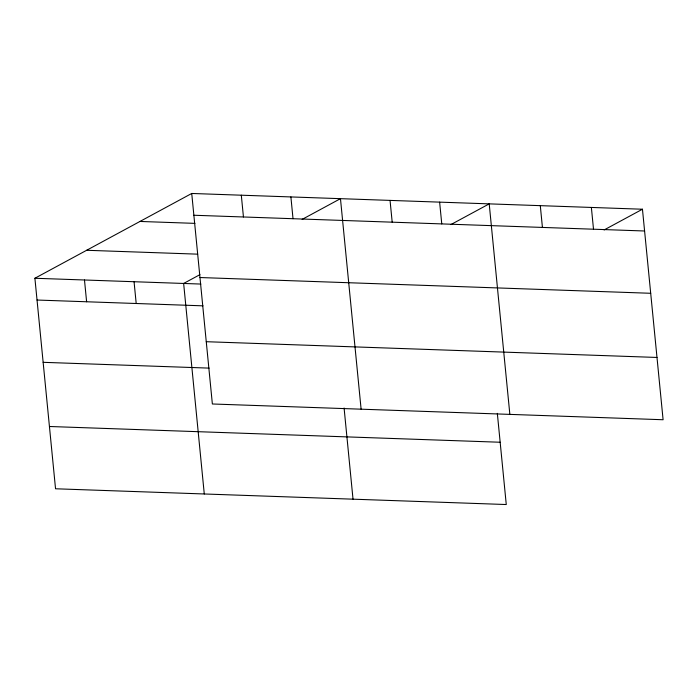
<?xml version="1.0" encoding="UTF-8"?>
<svg xmlns="http://www.w3.org/2000/svg" width="698" height="698" viewBox="0 0 698 698"><rect width="100%" height="100%" fill="white"/><g stroke="black" fill="none" stroke-linecap="round" stroke-linejoin="round"><path stroke-width="1.05" d="M497.334 413.364L506.268 504.532L55.543 488.775L34.9 278.258L191.732 193.468L642.457 209.226L663.1 419.742L212.367 403.985L191.732 193.468M199.933 274.646L183.644 283.458L204.278 493.975M302.129 219.399L340.467 198.668L361.11 409.185M450.873 224.59L489.211 203.868L509.854 414.385M604.119 229.947L642.457 209.226M193.861 215.246L644.594 230.994M139.975 221.449L194.943 223.369M86.657 250.277L197.674 254.159M199.968 277.534L650.702 293.282M34.9 278.258L200.884 284.06M37.038 300.035L203.022 305.837M206.259 341.706L656.993 357.455M43.145 362.323L209.13 368.116M49.436 426.495L500.161 442.244M591.372 207.437L593.509 229.214M540.296 205.648L542.425 227.426M439.627 202.132L441.764 223.91M390.051 200.405L392.189 222.173M344.088 408.007L353.022 499.175M290.892 196.932L293.02 218.71M241.307 195.204L243.445 216.973M134.06 281.722L136.197 303.499M84.484 279.994L86.613 301.763"/></g></svg>
